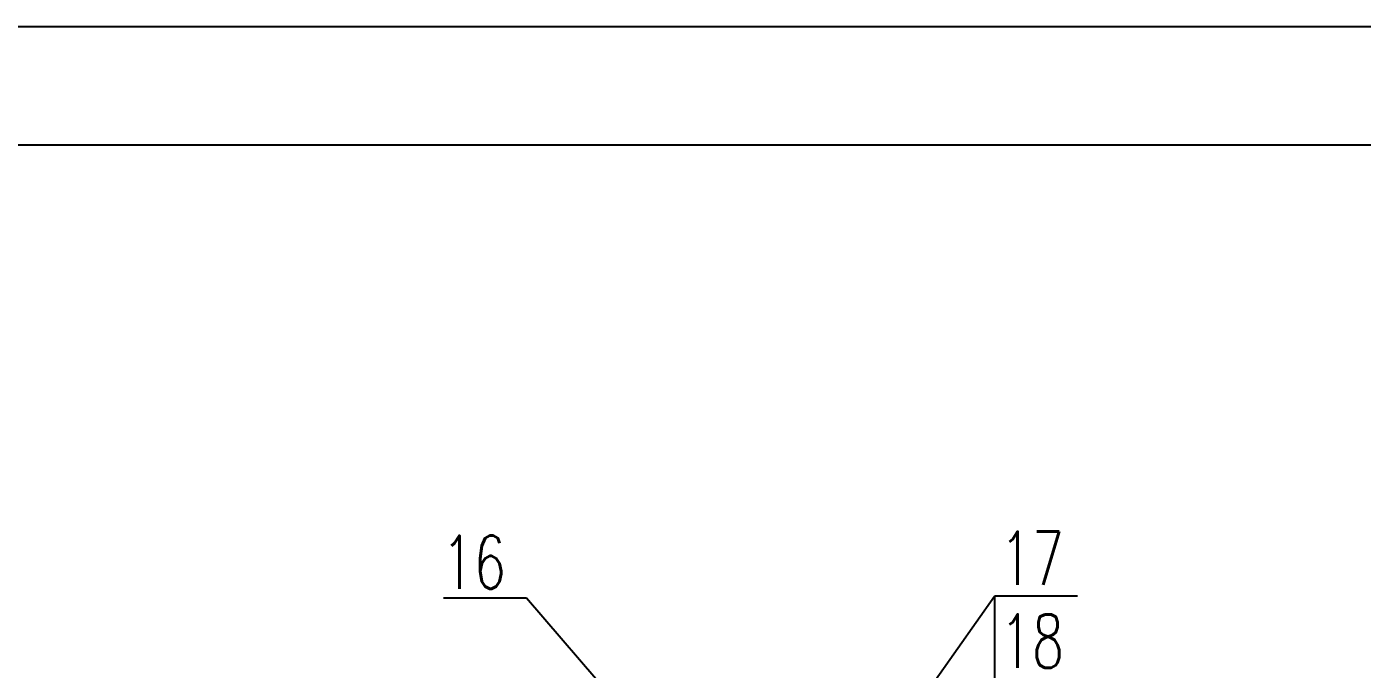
# Model space of a CAD drawing. Extents: x 946 to 3405, y -336 to 946.
# Drawn here: x 1017.3 to 1130, y 799.1 to 853.4 of the extents above; entities that cross this region are included whole.
import ezdxf

# ---------------------------------------------------------------- set-up
doc = ezdxf.new("R2010")
doc.units = 0
doc.header["$MEASUREMENT"] = 0
doc.layers.get('0').update_dxf_attribs({"linetype": 'CONTINUOUS'})
for name, color, linetype in [('6文字层', 3, 'CONTINUOUS'), ('标注线', 3, 'CONTINUOUS'), ('细实线', 4, 'CONTINUOUS')]:
    doc.layers.add(name, color=color, linetype=linetype)
doc.styles.add('STYLE1', font='romans.shx', dxfattribs={"width": 0.7, "height": 3.5, "bigfont": 'hz129.shx'})

msp = doc.modelspace()

# ---------------------------------------------------------------- linework, layer by layer
msp.add_lwpolyline([(1529.5282, 22.39154), (1529.5282, 843.39154), (970.5282, 843.39154), (970.5282, 22.39154)], close=True)
at = {"layer": '6文字层'}
for p, q in [((1059.51026, 805.13941), (1052.51026, 805.13941)), ((1070.87769, 791.89041), (1059.51026, 805.13941)), ((1076.25263, 773.09163), (1098.99536, 805.29099)), ((1105.99536, 805.29099), (1098.99536, 805.29099)), ((1098.99536, 805.29099), (1098.99536, 777.29099))]:
    msp.add_line(p, q, dxfattribs=at)
at = {"layer": '细实线'}
msp.add_lwpolyline([(1539.5282, 12.39154), (1539.5282, 853.39154), (945.5282, 853.39154), (945.5282, 12.39154)], close=True, dxfattribs=at)

# ---------------------------------------------------------------- texts
at = {"layer": '标注线', "style": 'STYLE1', "width": 0.7}
for s, p in [('16', (1052.36209, 805.9099)), ('17', (1099.44098, 806.25618)), ('18', (1099.44098, 799.25618))]:
    msp.add_text(s, height=4.5, dxfattribs=at).set_placement(p)

doc.saveas('drawing.dxf')
